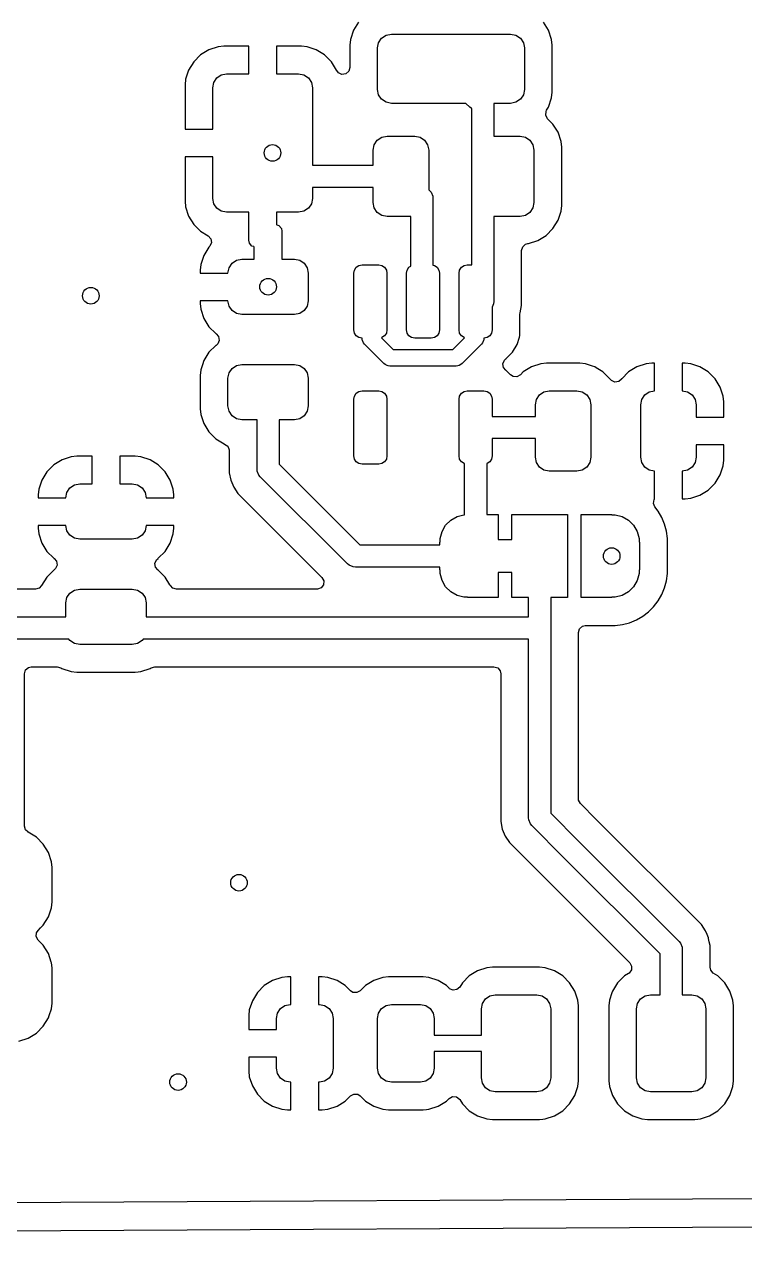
# Model space of a CAD drawing. Header units: inches. Extents: x -1.73 to 1.75, y 0.02 to 4.69.
# Drawn here: x 0.871 to 1.383, y 2.97 to 3.835 of the extents above; entities that cross this region are included whole.
import ezdxf

# ---------------------------------------------------------------- set-up
doc = ezdxf.new("R2010")
doc.units = ezdxf.units.IN
doc.header["$MEASUREMENT"] = 0
doc.layers.add('BLACK', color=250, linetype='CONTINUOUS')

msp = doc.modelspace()

# ---------------------------------------------------------------- linework, layer by layer
at = {"layer": 'BLACK', "linetype": 'CONTINUOUS'}
for p, q in [((1.10859, 3.83636), (1.10496, 3.83049)), ((1.24353, 3.83049), (1.2399, 3.83636)), ((1.10279, 3.82393), (1.10238, 3.81988)), ((1.10496, 3.83049), (1.10279, 3.82393)), ((1.10279, 3.82393), (1.10279, 3.82393)), ((1.10279, 3.82393), (1.10279, 3.82393)), ((1.10496, 3.83049), (1.10496, 3.83049)), ((1.12283, 3.82168), (1.12496, 3.82487)), ((1.12496, 3.82487), (1.12816, 3.82701)), ((1.12816, 3.82701), (1.13192, 3.82776)), ((1.13192, 3.82776), (1.21657, 3.82776)), ((1.21657, 3.82776), (1.22033, 3.82701)), ((1.22033, 3.82701), (1.22353, 3.82487)), ((1.22353, 3.82487), (1.22566, 3.82168)), ((1.2457, 3.82393), (1.24353, 3.83049)), ((1.24612, 3.81988), (1.2457, 3.82393)), ((1.00223, 3.81661), (0.99636, 3.81298)), ((1.00878, 3.81878), (1.00223, 3.81661)), ((1.00223, 3.81661), (1.00223, 3.81661)), ((1.01283, 3.81919), (1.00878, 3.81878)), ((1.03054, 3.81919), (1.01283, 3.81919)), ((1.01283, 3.81919), (1.01283, 3.81919)), ((1.03054, 3.79951), (1.03054, 3.81919)), ((1.06795, 3.81919), (1.05023, 3.81919)), ((1.05023, 3.81919), (1.05023, 3.79951)), ((1.07199, 3.81878), (1.06795, 3.81919)), ((1.07854, 3.81661), (1.07199, 3.81878)), ((1.07199, 3.81878), (1.07199, 3.81878)), ((1.08442, 3.81298), (1.07854, 3.81661)), ((1.07854, 3.81661), (1.07854, 3.81661)), ((1.10238, 3.81988), (1.10238, 3.80395)), ((1.12208, 3.81791), (1.12283, 3.82168)), ((1.12208, 3.78839), (1.12208, 3.81791)), ((1.22566, 3.82168), (1.22641, 3.81791)), ((1.22641, 3.81791), (1.22641, 3.78839)), ((1.24612, 3.78642), (1.24612, 3.81988)), ((0.99148, 3.8081), (0.98785, 3.80223)), ((0.99636, 3.81298), (0.99148, 3.8081)), ((1.0893, 3.8081), (1.08442, 3.81298)), ((1.09292, 3.80223), (1.0893, 3.8081)), ((0.98785, 3.80223), (0.98568, 3.79568)), ((0.98785, 3.80223), (0.98785, 3.80223)), ((1.0057, 3.79343), (1.00784, 3.79662)), ((1.00784, 3.79662), (1.01103, 3.79876)), ((1.01103, 3.79876), (1.0148, 3.79951)), ((1.0148, 3.79951), (1.03054, 3.79951)), ((1.05023, 3.79951), (1.06598, 3.79951)), ((1.06598, 3.79951), (1.06974, 3.79876)), ((1.06974, 3.79876), (1.07294, 3.79662)), ((1.07294, 3.79662), (1.07507, 3.79343)), ((1.09304, 3.80197), (1.09292, 3.80223)), ((1.09313, 3.80201), (1.09304, 3.80197)), ((1.0943, 3.80026), (1.09313, 3.80201)), ((1.0968, 3.79912), (1.0943, 3.80026)), ((1.09952, 3.79951), (1.0968, 3.79912)), ((1.1016, 3.80131), (1.09952, 3.79951)), ((1.10238, 3.80395), (1.1016, 3.80131)), ((0.98568, 3.79568), (0.98527, 3.79163)), ((0.98527, 3.79163), (0.98527, 3.76014)), ((0.98568, 3.79568), (0.98568, 3.79568)), ((1.00495, 3.78967), (1.0057, 3.79343)), ((1.00495, 3.76014), (1.00495, 3.78967)), ((1.07507, 3.79343), (1.07582, 3.78967)), ((1.07582, 3.78967), (1.07582, 3.73455)), ((1.12283, 3.78462), (1.12208, 3.78839)), ((1.22641, 3.78839), (1.22566, 3.78462)), ((1.12496, 3.78143), (1.12283, 3.78462)), ((1.12816, 3.77929), (1.12496, 3.78143)), ((1.13192, 3.77854), (1.12816, 3.77929)), ((1.22033, 3.77929), (1.21657, 3.77854)), ((1.22353, 3.78143), (1.22033, 3.77929)), ((1.22566, 3.78462), (1.22353, 3.78143)), ((1.24353, 3.77581), (1.2457, 3.78237)), ((1.2457, 3.78237), (1.24612, 3.78642)), ((1.18489, 3.77854), (1.13192, 3.77854)), ((1.18759, 3.77584), (1.18489, 3.77854)), ((1.18848, 3.77511), (1.18759, 3.77584)), ((1.18898, 3.77491), (1.18848, 3.77511)), ((1.18898, 3.66368), (1.18898, 3.77491)), ((1.21657, 3.77854), (1.20472, 3.77854)), ((1.20472, 3.77854), (1.20472, 3.75522)), ((1.24157, 3.77004), (1.24177, 3.77278)), ((1.24177, 3.77278), (1.24219, 3.77364)), ((1.24219, 3.77364), (1.24353, 3.77581)), ((1.24289, 3.76763), (1.24157, 3.77004)), ((1.24669, 3.76383), (1.24289, 3.76763)), ((1.25032, 3.75795), (1.24669, 3.76383)), ((0.98527, 3.76014), (1.00495, 3.76014)), ((1.12191, 3.75233), (1.1251, 3.75447)), ((1.1251, 3.75447), (1.12887, 3.75522)), ((1.12887, 3.75522), (1.14856, 3.75522)), ((1.14856, 3.75522), (1.15232, 3.75447)), ((1.15232, 3.75447), (1.15552, 3.75233)), ((1.20472, 3.75522), (1.22336, 3.75522)), ((1.22336, 3.75522), (1.22713, 3.75447)), ((1.22713, 3.75447), (1.23032, 3.75233)), ((1.25249, 3.75139), (1.25032, 3.75795)), ((1.11903, 3.74537), (1.11978, 3.74914)), ((1.11903, 3.73455), (1.11903, 3.74537)), ((1.11978, 3.74914), (1.12191, 3.75233)), ((1.15552, 3.75233), (1.15765, 3.74914)), ((1.15765, 3.74914), (1.1584, 3.74537)), ((1.1584, 3.74537), (1.1584, 3.71699)), ((1.23032, 3.75233), (1.23245, 3.74914)), ((1.23245, 3.74914), (1.2332, 3.74537)), ((1.2332, 3.74537), (1.2332, 3.70797)), ((1.25291, 3.74734), (1.25249, 3.75139)), ((1.25291, 3.706), (1.25291, 3.74734)), ((1.00495, 3.74045), (0.98527, 3.74045)), ((0.98527, 3.74045), (0.98527, 3.70896)), ((1.00495, 3.71093), (1.00495, 3.74045)), ((1.07582, 3.73455), (1.11903, 3.73455)), ((1.11903, 3.7188), (1.07582, 3.7188)), ((1.07582, 3.7188), (1.07582, 3.71093)), ((1.11903, 3.70797), (1.11903, 3.7188)), ((1.0057, 3.70716), (1.00495, 3.71093)), ((1.07582, 3.71093), (1.07507, 3.70716)), ((1.1584, 3.71699), (1.16009, 3.7153)), ((1.16009, 3.7153), (1.16127, 3.71246)), ((1.16127, 3.71246), (1.16142, 3.71093)), ((1.16142, 3.71093), (1.16142, 3.66345)), ((0.98527, 3.70896), (0.98568, 3.70491)), ((0.98568, 3.70491), (0.98785, 3.69836)), ((1.00784, 3.70397), (1.0057, 3.70716)), ((1.01103, 3.70183), (1.00784, 3.70397)), ((1.0148, 3.70108), (1.01103, 3.70183)), ((1.06974, 3.70183), (1.06598, 3.70108)), ((1.07294, 3.70397), (1.06974, 3.70183)), ((1.07507, 3.70716), (1.07294, 3.70397)), ((1.11978, 3.70421), (1.11903, 3.70797)), ((1.12191, 3.70101), (1.11978, 3.70421)), ((1.23245, 3.70421), (1.23032, 3.70101)), ((1.2332, 3.70797), (1.23245, 3.70421)), ((1.25032, 3.6954), (1.25249, 3.70196)), ((1.25249, 3.70196), (1.25291, 3.706)), ((0.98785, 3.69836), (0.98785, 3.69836)), ((0.98785, 3.69836), (0.99148, 3.69249)), ((1.03054, 3.70108), (1.0148, 3.70108)), ((1.03054, 3.68116), (1.03054, 3.70108)), ((1.06598, 3.70108), (1.05023, 3.70108)), ((1.05023, 3.70108), (1.05023, 3.69252)), ((1.1251, 3.69888), (1.12191, 3.70101)), ((1.12887, 3.69813), (1.1251, 3.69888)), ((1.14567, 3.69813), (1.12887, 3.69813)), ((1.14567, 3.66288), (1.14567, 3.69813)), ((1.22336, 3.69813), (1.20472, 3.69813)), ((1.20472, 3.69813), (1.20472, 3.6376)), ((1.22713, 3.69888), (1.22336, 3.69813)), ((1.23032, 3.70101), (1.22713, 3.69888)), ((1.24669, 3.68952), (1.25032, 3.6954)), ((0.99148, 3.69249), (0.99636, 3.68761)), ((0.99636, 3.68761), (1.00176, 3.68427)), ((1.00176, 3.68427), (1.0036, 3.68223)), ((1.05023, 3.69252), (1.05062, 3.69213)), ((1.05062, 3.69213), (1.05192, 3.69174)), ((1.05192, 3.69174), (1.05373, 3.68967)), ((1.05373, 3.68967), (1.05417, 3.68764)), ((1.05417, 3.68764), (1.05417, 3.66772)), ((1.23593, 3.68101), (1.24181, 3.68464)), ((1.24181, 3.68464), (1.24669, 3.68952)), ((1.0023, 3.67631), (0.99868, 3.67044)), ((1.00265, 3.67666), (1.0023, 3.67631)), ((1.00295, 3.67699), (1.00265, 3.67666)), ((1.00405, 3.67951), (1.00295, 3.67699)), ((1.0036, 3.68223), (1.00405, 3.67951)), ((1.03099, 3.67913), (1.03054, 3.68116)), ((1.03279, 3.67705), (1.03099, 3.67913)), ((1.03409, 3.67667), (1.03279, 3.67705)), ((1.03448, 3.67628), (1.03409, 3.67667)), ((1.03448, 3.66772), (1.03448, 3.67628)), ((1.22443, 3.67392), (1.2252, 3.67656)), ((1.2252, 3.67656), (1.22728, 3.67837)), ((1.22728, 3.67837), (1.22881, 3.67878)), ((1.22881, 3.67878), (1.22937, 3.67884)), ((1.22937, 3.67884), (1.23593, 3.68101)), ((0.99868, 3.67044), (0.99651, 3.66389)), ((0.99868, 3.67044), (0.99868, 3.67044)), ((1.01866, 3.66483), (1.02186, 3.66697)), ((1.02186, 3.66697), (1.02562, 3.66772)), ((1.02562, 3.66772), (1.03448, 3.66772)), ((1.05417, 3.66772), (1.06302, 3.66772)), ((1.06302, 3.66772), (1.06679, 3.66697)), ((1.06679, 3.66697), (1.06998, 3.66483)), ((1.22443, 3.63488), (1.22443, 3.67392)), ((0.99651, 3.66389), (0.9961, 3.65984)), ((0.9961, 3.65984), (0.9961, 3.65787)), ((0.99651, 3.66389), (0.99651, 3.66389)), ((1.01578, 3.65787), (1.01653, 3.66164)), ((1.01653, 3.66164), (1.01866, 3.66483)), ((1.06998, 3.66483), (1.07212, 3.66164)), ((1.07212, 3.66164), (1.07287, 3.65787)), ((1.10515, 3.65778), (1.1056, 3.66004)), ((1.1056, 3.66004), (1.10688, 3.66195)), ((1.10688, 3.66195), (1.1088, 3.66323)), ((1.1088, 3.66323), (1.11106, 3.66368)), ((1.11106, 3.66368), (1.12287, 3.66368)), ((1.12287, 3.66368), (1.12513, 3.66323)), ((1.12513, 3.66323), (1.12704, 3.66195)), ((1.12704, 3.66195), (1.12832, 3.66004)), ((1.12832, 3.66004), (1.12877, 3.65778)), ((1.14255, 3.65778), (1.143, 3.66004)), ((1.143, 3.66004), (1.14428, 3.66195)), ((1.14428, 3.66195), (1.14567, 3.66288)), ((1.16142, 3.66345), (1.16253, 3.66323)), ((1.16253, 3.66323), (1.16444, 3.66195)), ((1.16444, 3.66195), (1.16572, 3.66004)), ((1.16572, 3.66004), (1.16617, 3.65778)), ((1.17995, 3.65778), (1.1804, 3.66004)), ((1.1804, 3.66004), (1.18168, 3.66195)), ((1.18168, 3.66195), (1.1836, 3.66323)), ((1.1836, 3.66323), (1.18586, 3.66368)), ((1.18586, 3.66368), (1.18898, 3.66368)), ((0.9961, 3.65787), (1.01578, 3.65787)), ((1.07287, 3.65787), (1.07287, 3.63819)), ((1.10515, 3.61742), (1.10515, 3.65778)), ((1.12877, 3.65778), (1.12877, 3.61742)), ((1.14255, 3.61742), (1.14255, 3.65778)), ((1.16617, 3.65778), (1.16617, 3.61742)), ((1.17995, 3.61742), (1.17995, 3.65778)), ((1.01578, 3.63819), (0.9961, 3.63819)), ((0.9961, 3.63819), (0.9961, 3.63622)), ((0.9961, 3.63622), (0.99651, 3.63218)), ((0.99651, 3.63218), (0.99868, 3.62563)), ((1.01653, 3.63442), (1.01578, 3.63819)), ((1.01866, 3.63123), (1.01653, 3.63442)), ((1.07212, 3.63442), (1.06998, 3.63123)), ((1.07287, 3.63819), (1.07212, 3.63442)), ((1.20457, 3.63606), (1.20358, 3.63365)), ((1.20358, 3.63365), (1.20358, 3.61742)), ((1.20472, 3.6376), (1.20457, 3.63606)), ((1.22337, 3.62958), (1.22443, 3.63488)), ((0.99868, 3.62563), (0.99868, 3.62563)), ((0.99868, 3.62563), (1.0023, 3.61975)), ((1.02186, 3.6291), (1.01866, 3.63123)), ((1.02562, 3.62835), (1.02186, 3.6291)), ((1.06302, 3.62835), (1.02562, 3.62835)), ((1.06679, 3.6291), (1.06302, 3.62835)), ((1.06998, 3.63123), (1.06679, 3.6291)), ((1.22328, 3.62863), (1.22337, 3.62958)), ((1.22328, 3.61483), (1.22328, 3.62863)), ((1.0023, 3.61975), (1.00718, 3.61487)), ((1.00718, 3.61487), (1.00718, 3.61487)), ((1.00718, 3.61487), (1.0073, 3.6148)), ((1.1056, 3.61516), (1.10515, 3.61742)), ((1.10688, 3.61325), (1.1056, 3.61516)), ((1.12832, 3.61516), (1.12704, 3.61325)), ((1.12877, 3.61742), (1.12832, 3.61516)), ((1.143, 3.61516), (1.14255, 3.61742)), ((1.14428, 3.61325), (1.143, 3.61516)), ((1.16572, 3.61516), (1.16444, 3.61325)), ((1.16617, 3.61742), (1.16572, 3.61516)), ((1.1804, 3.61516), (1.17995, 3.61742)), ((1.18168, 3.61325), (1.1804, 3.61516)), ((1.20313, 3.61516), (1.20185, 3.61325)), ((1.20358, 3.61742), (1.20313, 3.61516)), ((1.00717, 3.60641), (1.00229, 3.60152)), ((1.0073, 3.60649), (1.00717, 3.60641)), ((1.00717, 3.60641), (1.00717, 3.60641)), ((1.0073, 3.6148), (1.00737, 3.61473)), ((1.00849, 3.60751), (1.0073, 3.60649)), ((1.00737, 3.61473), (1.00741, 3.61469)), ((1.00741, 3.61469), (1.0074, 3.61469)), ((1.0074, 3.61469), (1.00914, 3.61275)), ((1.00958, 3.61004), (1.00849, 3.60751)), ((1.00914, 3.61275), (1.00958, 3.61004)), ((1.1088, 3.61197), (1.10688, 3.61325)), ((1.11106, 3.61152), (1.1088, 3.61197)), ((1.11117, 3.61036), (1.11106, 3.61152)), ((1.11136, 3.60991), (1.11117, 3.61036)), ((1.11205, 3.60823), (1.11136, 3.60991)), ((1.11279, 3.60734), (1.11205, 3.60823)), ((1.1266, 3.59352), (1.11279, 3.60734)), ((1.12513, 3.61197), (1.12491, 3.61192)), ((1.12491, 3.61192), (1.13323, 3.6036)), ((1.12704, 3.61325), (1.12513, 3.61197)), ((1.1462, 3.61197), (1.14428, 3.61325)), ((1.14846, 3.61152), (1.1462, 3.61197)), ((1.16027, 3.61152), (1.14846, 3.61152)), ((1.16253, 3.61197), (1.16027, 3.61152)), ((1.16444, 3.61325), (1.16253, 3.61197)), ((1.1755, 3.6036), (1.18382, 3.61192)), ((1.1836, 3.61197), (1.18168, 3.61325)), ((1.19594, 3.60734), (1.18212, 3.59352)), ((1.18382, 3.61192), (1.1836, 3.61197)), ((1.19668, 3.60823), (1.19594, 3.60734)), ((1.19737, 3.60991), (1.19668, 3.60823)), ((1.19756, 3.61036), (1.19737, 3.60991)), ((1.19767, 3.61152), (1.19756, 3.61036)), ((1.19993, 3.61197), (1.19767, 3.61152)), ((1.20185, 3.61325), (1.19993, 3.61197)), ((1.21807, 3.6016), (1.22136, 3.60717)), ((1.22136, 3.60717), (1.22282, 3.6122)), ((1.22282, 3.6122), (1.22317, 3.61338)), ((1.22317, 3.61338), (1.22328, 3.61483)), ((1.22317, 3.61338), (1.22317, 3.61338)), ((1.22328, 3.61483), (1.22328, 3.61483)), ((1.00229, 3.60152), (0.99866, 3.59564)), ((1.13323, 3.6036), (1.1755, 3.6036)), ((1.21349, 3.59702), (1.21807, 3.6016)), ((0.99649, 3.58909), (0.99608, 3.58504)), ((0.99763, 3.59252), (0.99649, 3.58909)), ((0.99649, 3.58909), (0.99649, 3.58909)), ((0.99649, 3.58909), (0.99649, 3.58909)), ((0.99866, 3.59564), (0.99763, 3.59252)), ((0.99866, 3.59564), (0.99866, 3.59564)), ((1.01653, 3.58684), (1.01866, 3.59003)), ((1.01866, 3.59003), (1.02186, 3.59216)), ((1.02186, 3.59216), (1.02562, 3.59291)), ((1.02562, 3.59291), (1.06302, 3.59291)), ((1.06302, 3.59291), (1.06679, 3.59216)), ((1.06679, 3.59216), (1.06998, 3.59003)), ((1.06998, 3.59003), (1.07212, 3.58684)), ((1.1275, 3.59279), (1.1266, 3.59352)), ((1.129, 3.59216), (1.1275, 3.59279)), ((1.12963, 3.5919), (1.129, 3.59216)), ((1.13078, 3.59179), (1.12963, 3.5919)), ((1.17795, 3.59179), (1.13078, 3.59179)), ((1.1791, 3.5919), (1.17795, 3.59179)), ((1.17998, 3.59227), (1.1791, 3.5919)), ((1.18123, 3.59279), (1.17998, 3.59227)), ((1.18212, 3.59352), (1.18123, 3.59279)), ((1.21111, 3.59333), (1.21216, 3.59587)), ((1.2116, 3.59062), (1.21111, 3.59333)), ((1.21328, 3.58883), (1.2116, 3.59062)), ((1.21216, 3.59587), (1.21326, 3.59682)), ((1.21325, 3.59684), (1.21345, 3.597)), ((1.21326, 3.59682), (1.21325, 3.59684)), ((1.21345, 3.597), (1.21348, 3.59702)), ((1.21348, 3.59702), (1.21349, 3.59702)), ((1.23152, 3.59123), (1.22564, 3.58761)), ((1.23808, 3.59341), (1.23152, 3.59123)), ((1.23152, 3.59123), (1.23152, 3.59123)), ((1.24213, 3.59382), (1.23808, 3.59341)), ((1.23808, 3.59341), (1.23808, 3.59341)), ((1.26575, 3.59382), (1.24213, 3.59382)), ((1.24213, 3.59382), (1.24213, 3.59382)), ((1.2698, 3.59341), (1.26575, 3.59382)), ((1.27484, 3.59173), (1.2698, 3.59341)), ((1.2698, 3.59341), (1.2698, 3.59341)), ((1.27635, 3.59123), (1.27484, 3.59173)), ((1.27749, 3.59053), (1.27635, 3.59123)), ((1.27635, 3.59123), (1.27635, 3.59123)), ((1.28223, 3.58761), (1.27749, 3.59053)), ((1.30633, 3.59121), (1.30046, 3.58759)), ((1.31289, 3.59339), (1.30633, 3.59121)), ((1.30633, 3.59121), (1.30633, 3.59121)), ((1.31693, 3.5938), (1.31289, 3.59339)), ((1.3189, 3.5938), (1.31693, 3.5938)), ((1.31693, 3.5938), (1.31693, 3.5938)), ((1.3189, 3.57411), (1.3189, 3.5938)), ((1.3189, 3.5938), (1.3189, 3.5938)), ((1.34055, 3.5938), (1.33858, 3.5938)), ((1.33858, 3.5938), (1.33858, 3.57411)), ((1.34459, 3.59339), (1.34055, 3.5938)), ((1.35115, 3.59121), (1.34459, 3.59339)), ((1.34459, 3.59339), (1.34459, 3.59339)), ((1.35702, 3.58759), (1.35115, 3.59121)), ((1.35115, 3.59121), (1.35115, 3.59121)), ((0.99608, 3.58504), (0.99608, 3.56142)), ((1.01578, 3.58307), (1.01653, 3.58684)), ((1.01578, 3.56339), (1.01578, 3.58307)), ((1.07212, 3.58684), (1.07287, 3.58307)), ((1.07287, 3.58307), (1.07287, 3.56339)), ((1.21325, 3.58879), (1.21328, 3.58883)), ((1.21347, 3.58862), (1.21325, 3.58879)), ((1.21348, 3.58861), (1.21347, 3.58862)), ((1.21349, 3.58861), (1.21348, 3.58861)), ((1.21662, 3.58548), (1.21349, 3.58861)), ((1.21349, 3.58861), (1.21349, 3.58861)), ((1.21349, 3.58861), (1.21349, 3.58861)), ((1.21836, 3.58436), (1.21662, 3.58548)), ((1.2211, 3.58416), (1.21836, 3.58436)), ((1.22352, 3.58548), (1.2211, 3.58416)), ((1.22564, 3.58761), (1.22352, 3.58548)), ((1.28711, 3.58272), (1.28223, 3.58761)), ((1.28719, 3.5826), (1.28711, 3.58272)), ((1.28719, 3.58259), (1.28719, 3.5826)), ((1.28822, 3.58141), (1.28719, 3.58259)), ((1.29074, 3.58031), (1.28822, 3.58141)), ((1.29346, 3.58075), (1.29074, 3.58031)), ((1.29539, 3.58249), (1.29346, 3.58075)), ((1.2954, 3.58249), (1.29539, 3.58249)), ((1.29543, 3.58253), (1.2954, 3.58249)), ((1.2955, 3.58259), (1.29543, 3.58253)), ((1.29558, 3.58271), (1.2955, 3.58259)), ((1.30046, 3.58759), (1.29558, 3.58271)), ((1.29558, 3.58271), (1.29558, 3.58271)), ((1.3619, 3.58271), (1.35702, 3.58759)), ((1.36553, 3.57684), (1.3619, 3.58271)), ((1.1056, 3.57047), (1.10688, 3.57238)), ((1.10688, 3.57238), (1.1088, 3.57366)), ((1.1088, 3.57366), (1.11106, 3.57411)), ((1.11106, 3.57411), (1.12287, 3.57411)), ((1.12287, 3.57411), (1.12513, 3.57366)), ((1.12513, 3.57366), (1.12704, 3.57238)), ((1.12704, 3.57238), (1.12832, 3.57047)), ((1.1804, 3.57047), (1.18168, 3.57238)), ((1.18168, 3.57238), (1.1836, 3.57366)), ((1.1836, 3.57366), (1.18586, 3.57411)), ((1.18586, 3.57411), (1.19767, 3.57411)), ((1.19767, 3.57411), (1.19993, 3.57366)), ((1.19993, 3.57366), (1.20185, 3.57238)), ((1.20185, 3.57238), (1.20313, 3.57047)), ((1.23713, 3.57123), (1.24033, 3.57336)), ((1.24033, 3.57336), (1.24409, 3.57411)), ((1.24409, 3.57411), (1.26378, 3.57411)), ((1.26378, 3.57411), (1.26755, 3.57336)), ((1.26755, 3.57336), (1.27074, 3.57123)), ((1.31194, 3.57123), (1.31513, 3.57336)), ((1.31513, 3.57336), (1.3189, 3.57411)), ((1.33858, 3.57411), (1.34235, 3.57336)), ((1.34235, 3.57336), (1.34554, 3.57123)), ((1.3677, 3.57028), (1.36553, 3.57684)), ((1.36553, 3.57684), (1.36553, 3.57684)), ((1.01653, 3.55962), (1.01578, 3.56339)), ((1.07287, 3.56339), (1.07212, 3.55962)), ((1.10515, 3.56821), (1.1056, 3.57047)), ((1.10515, 3.52785), (1.10515, 3.56821)), ((1.12832, 3.57047), (1.12877, 3.56821)), ((1.12877, 3.56821), (1.12877, 3.52785)), ((1.17995, 3.56821), (1.1804, 3.57047)), ((1.17995, 3.52785), (1.17995, 3.56821)), ((1.20313, 3.57047), (1.20358, 3.56821)), ((1.20358, 3.56821), (1.20358, 3.55591)), ((1.23425, 3.56427), (1.235, 3.56804)), ((1.23425, 3.55591), (1.23425, 3.56427)), ((1.235, 3.56804), (1.23713, 3.57123)), ((1.27074, 3.57123), (1.27287, 3.56804)), ((1.27287, 3.56804), (1.27362, 3.56427)), ((1.27362, 3.56427), (1.27362, 3.52687)), ((1.30906, 3.56427), (1.3098, 3.56804)), ((1.30906, 3.52687), (1.30906, 3.56427)), ((1.3098, 3.56804), (1.31194, 3.57123)), ((1.34554, 3.57123), (1.34768, 3.56804)), ((1.34768, 3.56804), (1.34843, 3.56427)), ((1.34843, 3.56427), (1.34843, 3.55541)), ((1.36811, 3.56624), (1.3677, 3.57028)), ((1.36811, 3.55541), (1.36811, 3.56624)), ((1.36811, 3.56624), (1.36811, 3.56624)), ((0.99608, 3.56142), (0.99608, 3.56142)), ((0.99608, 3.56142), (0.99649, 3.55737)), ((0.99649, 3.55737), (0.99649, 3.55737)), ((0.99649, 3.55737), (0.99866, 3.55081)), ((1.01866, 3.55643), (1.01653, 3.55962)), ((1.02186, 3.55429), (1.01866, 3.55643)), ((1.06998, 3.55643), (1.06679, 3.55429)), ((1.07212, 3.55962), (1.06998, 3.55643)), ((1.20358, 3.55591), (1.23425, 3.55591)), ((1.34843, 3.55541), (1.36811, 3.55541)), ((0.99866, 3.55081), (0.99866, 3.55081)), ((0.99866, 3.55081), (1.00229, 3.54493)), ((1.02562, 3.55354), (1.02186, 3.55429)), ((1.03645, 3.55354), (1.02562, 3.55354)), ((1.03645, 3.51867), (1.03645, 3.55354)), ((1.06302, 3.55354), (1.0522, 3.55354)), ((1.0522, 3.55354), (1.0522, 3.52193)), ((1.06679, 3.55429), (1.06302, 3.55354)), ((1.00229, 3.54493), (1.00717, 3.54005)), ((1.00717, 3.54005), (1.01305, 3.53642)), ((1.23425, 3.54016), (1.20358, 3.54016)), ((1.20358, 3.54016), (1.20358, 3.52785)), ((1.23425, 3.52687), (1.23425, 3.54016)), ((1.01305, 3.53642), (1.0134, 3.53631)), ((1.0134, 3.53631), (1.01566, 3.53474)), ((1.01566, 3.53474), (1.01672, 3.5322)), ((1.01672, 3.5322), (1.01675, 3.53168)), ((1.01675, 3.53168), (1.01675, 3.52138)), ((1.36811, 3.53573), (1.34843, 3.53573)), ((1.34843, 3.53573), (1.34843, 3.52687)), ((1.36811, 3.5249), (1.36811, 3.53573)), ((0.89199, 3.52145), (0.88711, 3.51657)), ((0.89787, 3.52507), (0.89199, 3.52145)), ((0.90442, 3.52724), (0.89787, 3.52507)), ((0.89787, 3.52507), (0.89787, 3.52507)), ((0.90847, 3.52766), (0.90442, 3.52724)), ((0.91929, 3.52766), (0.90847, 3.52766)), ((0.90847, 3.52766), (0.90847, 3.52766)), ((0.91929, 3.50797), (0.91929, 3.52766)), ((0.9498, 3.52766), (0.93898, 3.52766)), ((0.93898, 3.52766), (0.93898, 3.50797)), ((0.95385, 3.52724), (0.9498, 3.52766)), ((0.9604, 3.52507), (0.95385, 3.52724)), ((0.95385, 3.52724), (0.95385, 3.52724)), ((0.96627, 3.52145), (0.9604, 3.52507)), ((0.9604, 3.52507), (0.9604, 3.52507)), ((0.97115, 3.51657), (0.96627, 3.52145)), ((1.01675, 3.52138), (1.01675, 3.51595)), ((1.0522, 3.52193), (1.10956, 3.46457)), ((1.1056, 3.52559), (1.10515, 3.52785)), ((1.10688, 3.52368), (1.1056, 3.52559)), ((1.1088, 3.5224), (1.10688, 3.52368)), ((1.11106, 3.52195), (1.1088, 3.5224)), ((1.12287, 3.52195), (1.11106, 3.52195)), ((1.12513, 3.5224), (1.12287, 3.52195)), ((1.12704, 3.52368), (1.12513, 3.5224)), ((1.12832, 3.52559), (1.12704, 3.52368)), ((1.12877, 3.52785), (1.12832, 3.52559)), ((1.1804, 3.52559), (1.17995, 3.52785)), ((1.18168, 3.52368), (1.1804, 3.52559)), ((1.1836, 3.5224), (1.18168, 3.52368)), ((1.18389, 3.52234), (1.1836, 3.5224)), ((1.18389, 3.48605), (1.18389, 3.52234)), ((1.19993, 3.5224), (1.19964, 3.52234)), ((1.19964, 3.52234), (1.19964, 3.48622)), ((1.20185, 3.52368), (1.19993, 3.5224)), ((1.20313, 3.52559), (1.20185, 3.52368)), ((1.20358, 3.52785), (1.20313, 3.52559)), ((1.235, 3.5231), (1.23425, 3.52687)), ((1.23713, 3.51991), (1.235, 3.5231)), ((1.24033, 3.51778), (1.23713, 3.51991)), ((1.27074, 3.51991), (1.26755, 3.51778)), ((1.27287, 3.5231), (1.27074, 3.51991)), ((1.27362, 3.52687), (1.27287, 3.5231)), ((1.3098, 3.5231), (1.30906, 3.52687)), ((1.31194, 3.51991), (1.3098, 3.5231)), ((1.31513, 3.51778), (1.31194, 3.51991)), ((1.34554, 3.51991), (1.34235, 3.51778)), ((1.34768, 3.5231), (1.34554, 3.51991)), ((1.34843, 3.52687), (1.34768, 3.5231)), ((1.36553, 3.51431), (1.3677, 3.52086)), ((1.3677, 3.52086), (1.36811, 3.5249)), ((1.3677, 3.52086), (1.3677, 3.52086)), ((1.36811, 3.5249), (1.36811, 3.5249)), ((0.88711, 3.51657), (0.88349, 3.51069)), ((0.97478, 3.51069), (0.97115, 3.51657)), ((1.01675, 3.51595), (1.01675, 3.51595)), ((1.01675, 3.51595), (1.01675, 3.51595)), ((1.01675, 3.51595), (1.0178, 3.51062)), ((1.0366, 3.51713), (1.03645, 3.51867)), ((1.03778, 3.51429), (1.0366, 3.51713)), ((1.03876, 3.5131), (1.03778, 3.51429)), ((1.10073, 3.45113), (1.03876, 3.5131)), ((1.24409, 3.51703), (1.24033, 3.51778)), ((1.26378, 3.51703), (1.24409, 3.51703)), ((1.26755, 3.51778), (1.26378, 3.51703)), ((1.3189, 3.51703), (1.31513, 3.51778)), ((1.3189, 3.49734), (1.3189, 3.51703)), ((1.34235, 3.51778), (1.33858, 3.51703)), ((1.33858, 3.51703), (1.33858, 3.49734)), ((1.3619, 3.50843), (1.36553, 3.51431)), ((1.36553, 3.51431), (1.36553, 3.51431)), ((0.88132, 3.50414), (0.88091, 3.5001)), ((0.88349, 3.51069), (0.88132, 3.50414)), ((0.88132, 3.50414), (0.88132, 3.50414)), ((0.88349, 3.51069), (0.88349, 3.51069)), ((0.90134, 3.5019), (0.90347, 3.50509)), ((0.90347, 3.50509), (0.90667, 3.50722)), ((0.90667, 3.50722), (0.91043, 3.50797)), ((0.91043, 3.50797), (0.91929, 3.50797)), ((0.93898, 3.50797), (0.94783, 3.50797)), ((0.94783, 3.50797), (0.9516, 3.50722)), ((0.9516, 3.50722), (0.95479, 3.50509)), ((0.95479, 3.50509), (0.95693, 3.5019)), ((0.97695, 3.50414), (0.97478, 3.51069)), ((0.97478, 3.51069), (0.97478, 3.51069)), ((0.97736, 3.5001), (0.97695, 3.50414)), ((1.0178, 3.51062), (1.01781, 3.51062)), ((1.01781, 3.51062), (1.01988, 3.5056)), ((1.01988, 3.5056), (1.0229, 3.50109)), ((1.35115, 3.49993), (1.35702, 3.50355)), ((1.35702, 3.50355), (1.3619, 3.50843)), ((0.88091, 3.5001), (0.88091, 3.49813)), ((0.88091, 3.49813), (0.90059, 3.49813)), ((0.90059, 3.49813), (0.90134, 3.5019)), ((0.95693, 3.5019), (0.95768, 3.49813)), ((0.95768, 3.49813), (0.97736, 3.49813)), ((0.97736, 3.49813), (0.97736, 3.5001)), ((0.97736, 3.5001), (0.97736, 3.5001)), ((1.0229, 3.50109), (1.0229, 3.50109)), ((1.0229, 3.50109), (1.08257, 3.44142)), ((1.31812, 3.49412), (1.31868, 3.49682)), ((1.31912, 3.49156), (1.31812, 3.49412)), ((1.31868, 3.49682), (1.3189, 3.49712)), ((1.3189, 3.49712), (1.3189, 3.49734)), ((1.33858, 3.49734), (1.34055, 3.49734)), ((1.34055, 3.49734), (1.34459, 3.49776)), ((1.34055, 3.49734), (1.34055, 3.49734)), ((1.34459, 3.49776), (1.35115, 3.49993)), ((1.35115, 3.49993), (1.35115, 3.49993)), ((1.17852, 3.48472), (1.18349, 3.48605)), ((1.18349, 3.48605), (1.18389, 3.48605)), ((1.19964, 3.48622), (1.20771, 3.48622)), ((1.20771, 3.48622), (1.20771, 3.4685)), ((1.21755, 3.4685), (1.21755, 3.48622)), ((1.21755, 3.48622), (1.25692, 3.48622)), ((1.25692, 3.48622), (1.25692, 3.42717)), ((1.26676, 3.42717), (1.26676, 3.48622)), ((1.26676, 3.48622), (1.28842, 3.48622)), ((1.28842, 3.48622), (1.28842, 3.48605)), ((1.28842, 3.48605), (1.29099, 3.48605)), ((1.29099, 3.48605), (1.29595, 3.48472)), ((1.32141, 3.48857), (1.31912, 3.49156)), ((1.324, 3.48408), (1.32141, 3.48857)), ((1.32141, 3.48857), (1.32141, 3.48857)), ((0.90059, 3.47844), (0.88091, 3.47844)), ((0.88091, 3.47844), (0.88091, 3.47648)), ((0.88091, 3.47648), (0.88132, 3.47243)), ((0.90134, 3.47468), (0.90059, 3.47844)), ((0.95768, 3.47844), (0.95693, 3.47468)), ((0.97736, 3.47844), (0.95768, 3.47844)), ((0.97695, 3.47243), (0.97736, 3.47648)), ((0.97736, 3.47648), (0.97736, 3.47844)), ((0.97736, 3.47648), (0.97736, 3.47648)), ((1.16787, 3.47407), (1.17044, 3.47852)), ((1.17044, 3.47852), (1.17407, 3.48215)), ((1.17407, 3.48215), (1.17852, 3.48472)), ((1.29595, 3.48472), (1.3004, 3.48215)), ((1.3004, 3.48215), (1.30404, 3.47852)), ((1.30404, 3.47852), (1.30661, 3.47407)), ((1.32599, 3.47928), (1.324, 3.48408)), ((1.324, 3.48408), (1.324, 3.48408)), ((1.324, 3.48408), (1.324, 3.48408)), ((1.324, 3.48408), (1.324, 3.48408)), ((1.32733, 3.47428), (1.32599, 3.47928)), ((0.88132, 3.47243), (0.88349, 3.46588)), ((0.90347, 3.47149), (0.90134, 3.47468)), ((0.90667, 3.46935), (0.90347, 3.47149)), ((0.91043, 3.4686), (0.90667, 3.46935)), ((0.94783, 3.4686), (0.91043, 3.4686)), ((0.9516, 3.46935), (0.94783, 3.4686)), ((0.95479, 3.47149), (0.9516, 3.46935)), ((0.95693, 3.47468), (0.95479, 3.47149)), ((0.97478, 3.46588), (0.97695, 3.47243)), ((0.97695, 3.47243), (0.97695, 3.47243)), ((1.16654, 3.4691), (1.16787, 3.47407)), ((1.16654, 3.46654), (1.16654, 3.4691)), ((1.20771, 3.4685), (1.21755, 3.4685)), ((1.30661, 3.47407), (1.30794, 3.4691)), ((1.30794, 3.4691), (1.30794, 3.46654)), ((1.32801, 3.46913), (1.32733, 3.47428)), ((1.32801, 3.44426), (1.32801, 3.46913)), ((0.88349, 3.46588), (0.88349, 3.46588)), ((0.88349, 3.46588), (0.88711, 3.46001)), ((0.88711, 3.46001), (0.89199, 3.45513)), ((0.96627, 3.45513), (0.97115, 3.46001)), ((0.97115, 3.46001), (0.97478, 3.46588)), ((0.97478, 3.46588), (0.97478, 3.46588)), ((1.10956, 3.46457), (1.16637, 3.46457)), ((1.16637, 3.46457), (1.16637, 3.46654)), ((1.16637, 3.46654), (1.16654, 3.46654)), ((1.30794, 3.46654), (1.3081, 3.46654)), ((1.3081, 3.46654), (1.3081, 3.44685)), ((0.89199, 3.45513), (0.89199, 3.45513)), ((0.89199, 3.45513), (0.89211, 3.45505)), ((0.89211, 3.45505), (0.89218, 3.45498)), ((0.89218, 3.45498), (0.89222, 3.45495)), ((0.89222, 3.45495), (0.89221, 3.45494)), ((0.89221, 3.45494), (0.89395, 3.45301)), ((0.89395, 3.45301), (0.89439, 3.45029)), ((0.96387, 3.4515), (0.96497, 3.45403)), ((0.96432, 3.44879), (0.96387, 3.4515)), ((0.96497, 3.45403), (0.96616, 3.45505)), ((0.96616, 3.45505), (0.96627, 3.45513)), ((1.10192, 3.45015), (1.10073, 3.45113)), ((0.89198, 3.44666), (0.8871, 3.44178)), ((0.89211, 3.44674), (0.89198, 3.44666)), ((0.89198, 3.44666), (0.89198, 3.44666)), ((0.8933, 3.44777), (0.89211, 3.44674)), ((0.89439, 3.45029), (0.8933, 3.44777)), ((0.96607, 3.44684), (0.96432, 3.44879)), ((0.96608, 3.44682), (0.96606, 3.44684)), ((0.96606, 3.44684), (0.96607, 3.44684)), ((0.96616, 3.44674), (0.96608, 3.44682)), ((0.96629, 3.44666), (0.96616, 3.44674)), ((0.97117, 3.44178), (0.96629, 3.44666)), ((1.10476, 3.44897), (1.10192, 3.45015)), ((1.1063, 3.44882), (1.10476, 3.44897)), ((1.16637, 3.44882), (1.1063, 3.44882)), ((1.16637, 3.44685), (1.16637, 3.44882)), ((1.16654, 3.44685), (1.16637, 3.44685)), ((1.16654, 3.44428), (1.16654, 3.44685)), ((1.16787, 3.43932), (1.16654, 3.44428)), ((1.21755, 3.44488), (1.20771, 3.44488)), ((1.20771, 3.44488), (1.20771, 3.42717)), ((1.21755, 3.42717), (1.21755, 3.44488)), ((1.30794, 3.44428), (1.30661, 3.43932)), ((1.3081, 3.44685), (1.30794, 3.44685)), ((1.30794, 3.44685), (1.30794, 3.44428)), ((1.32733, 3.43911), (1.32801, 3.44426)), ((0.88166, 3.43384), (0.87905, 3.43309)), ((0.88328, 3.43568), (0.88166, 3.43384)), ((0.88332, 3.43566), (0.88328, 3.43568)), ((0.8871, 3.44178), (0.88332, 3.43566)), ((0.97457, 3.43627), (0.97117, 3.44178)), ((0.97495, 3.43566), (0.97457, 3.43627)), ((0.97499, 3.43568), (0.97495, 3.43566)), ((0.97658, 3.43387), (0.97499, 3.43568)), ((0.97922, 3.43309), (0.97658, 3.43387)), ((1.08204, 3.43406), (1.07946, 3.4331)), ((1.08369, 3.43627), (1.08204, 3.43406)), ((1.08257, 3.44142), (1.08388, 3.43901)), ((1.08388, 3.43901), (1.08369, 3.43627)), ((1.17044, 3.43487), (1.16787, 3.43932)), ((1.17407, 3.43123), (1.17044, 3.43487)), ((1.30404, 3.43487), (1.3004, 3.43123)), ((1.30661, 3.43932), (1.30404, 3.43487)), ((1.324, 3.4293), (1.32599, 3.4341)), ((1.32599, 3.4341), (1.32733, 3.43911)), ((0.87905, 3.43309), (0.82447, 3.43309)), ((0.90059, 3.42333), (0.90134, 3.42709)), ((0.90134, 3.42709), (0.90347, 3.43029)), ((0.90347, 3.43029), (0.90667, 3.43242)), ((0.90667, 3.43242), (0.91043, 3.43317)), ((0.91043, 3.43317), (0.94783, 3.43317)), ((0.94783, 3.43317), (0.9516, 3.43242)), ((0.9516, 3.43242), (0.95479, 3.43029)), ((0.95479, 3.43029), (0.95693, 3.42709)), ((0.95693, 3.42709), (0.95768, 3.42333)), ((1.07911, 3.43309), (0.97922, 3.43309)), ((1.07946, 3.4331), (1.07911, 3.43309)), ((1.17852, 3.42866), (1.17407, 3.43123)), ((1.18349, 3.42733), (1.17852, 3.42866)), ((1.18606, 3.42733), (1.18349, 3.42733)), ((1.18606, 3.42717), (1.18606, 3.42733)), ((1.20771, 3.42717), (1.18606, 3.42717)), ((1.22936, 3.42717), (1.21755, 3.42717)), ((1.22936, 3.41339), (1.22936, 3.42717)), ((1.25692, 3.42717), (1.24511, 3.42717)), ((1.24511, 3.42717), (1.24511, 3.2739)), ((1.28842, 3.42717), (1.26676, 3.42717)), ((1.29099, 3.42733), (1.28842, 3.42733)), ((1.28842, 3.42733), (1.28842, 3.42717)), ((1.29595, 3.42866), (1.29099, 3.42733)), ((1.3004, 3.43123), (1.29595, 3.42866)), ((1.31824, 3.42069), (1.32141, 3.42481)), ((1.32141, 3.42481), (1.324, 3.4293)), ((0.90059, 3.41339), (0.90059, 3.42333)), ((0.95768, 3.42333), (0.95768, 3.41339)), ((1.31046, 3.41386), (1.31458, 3.41703)), ((1.31458, 3.41703), (1.31824, 3.42069)), ((0.81429, 3.41339), (0.90059, 3.41339)), ((0.95768, 3.41339), (1.22936, 3.41339)), ((1.29101, 3.40726), (1.29616, 3.40794)), ((1.29616, 3.40794), (1.30117, 3.40928)), ((1.30117, 3.40928), (1.30597, 3.41127)), ((1.30597, 3.41127), (1.31046, 3.41386)), ((1.26482, 3.40238), (1.26559, 3.40502)), ((1.26482, 3.28408), (1.26482, 3.40238)), ((1.26559, 3.40502), (1.26767, 3.40682)), ((1.26767, 3.40682), (1.2697, 3.40726)), ((1.2697, 3.40726), (1.29101, 3.40726)), ((1.29101, 3.40726), (1.29101, 3.40726)), ((0.90283, 3.39764), (0.85141, 3.39764)), ((0.90347, 3.39668), (0.90283, 3.39764)), ((0.90667, 3.39455), (0.90347, 3.39668)), ((0.91043, 3.3938), (0.90667, 3.39455)), ((0.94783, 3.3938), (0.91043, 3.3938)), ((0.9516, 3.39455), (0.94783, 3.3938)), ((0.95479, 3.39668), (0.9516, 3.39455)), ((0.95543, 3.39764), (0.95479, 3.39668)), ((1.22936, 3.39764), (0.95543, 3.39764)), ((1.22936, 3.27064), (1.22936, 3.39764)), ((0.87112, 3.37305), (0.87189, 3.37569)), ((0.87112, 3.2647), (0.87112, 3.37305)), ((0.87189, 3.37569), (0.87397, 3.37749)), ((0.87397, 3.37749), (0.876, 3.37793)), ((0.876, 3.37793), (0.89445, 3.37793)), ((0.89445, 3.37793), (0.89701, 3.37721)), ((0.89701, 3.37721), (0.89786, 3.37668)), ((0.89786, 3.37668), (0.90442, 3.37451)), ((0.90442, 3.37451), (0.90846, 3.37409)), ((0.90846, 3.37409), (0.9498, 3.37409)), ((0.9498, 3.37409), (0.95202, 3.37432)), ((0.9498, 3.37409), (0.9498, 3.37409)), ((0.9498, 3.37409), (0.9498, 3.37409)), ((0.95202, 3.37432), (0.95385, 3.37451)), ((0.95385, 3.37451), (0.96041, 3.37668)), ((0.96041, 3.37668), (0.96126, 3.37721)), ((0.96126, 3.37721), (0.96382, 3.37793)), ((0.96382, 3.37793), (1.20478, 3.37793)), ((1.20478, 3.37793), (1.20742, 3.37716)), ((1.20742, 3.37716), (1.20922, 3.37508)), ((1.20922, 3.37508), (1.20966, 3.37305)), ((1.20966, 3.37305), (1.20966, 3.27335)), ((1.26493, 3.28304), (1.26482, 3.28408)), ((1.26625, 3.28063), (1.26493, 3.28304)), ((1.27742, 3.26945), (1.26625, 3.28063)), ((1.20966, 3.27335), (1.20966, 3.26792)), ((1.22951, 3.2691), (1.22936, 3.27064)), ((1.23069, 3.26626), (1.22951, 3.2691)), ((1.24511, 3.2739), (1.26541, 3.2536)), ((1.35213, 3.19475), (1.27742, 3.26945)), ((0.87187, 3.26209), (0.87112, 3.2647)), ((0.87363, 3.26055), (0.87187, 3.26209)), ((0.87358, 3.26048), (0.87363, 3.26055)), ((0.87383, 3.26033), (0.87358, 3.26048)), ((0.8797, 3.2567), (0.87383, 3.26033)), ((0.87383, 3.26033), (0.87383, 3.26033)), ((1.20966, 3.26792), (1.20966, 3.26792)), ((1.20966, 3.26792), (1.20966, 3.26792)), ((1.20966, 3.26792), (1.21072, 3.26259)), ((1.21072, 3.26259), (1.21072, 3.26259)), ((1.21072, 3.26259), (1.2128, 3.25757)), ((1.23167, 3.26507), (1.23069, 3.26626)), ((1.25427, 3.24246), (1.23167, 3.26507)), ((0.88459, 3.25182), (0.8797, 3.2567)), ((0.88821, 3.24594), (0.88459, 3.25182)), ((1.2128, 3.25757), (1.21582, 3.25306)), ((1.21582, 3.25306), (1.21582, 3.25306)), ((1.21582, 3.25306), (1.23842, 3.23045)), ((1.26541, 3.2536), (1.33628, 3.18273)), ((0.89039, 3.23938), (0.88821, 3.24594)), ((0.8908, 3.23533), (0.89039, 3.23938)), ((0.8908, 3.21073), (0.8908, 3.23533)), ((1.32283, 3.1739), (1.25427, 3.24246)), ((1.23842, 3.23045), (1.30129, 3.16758)), ((0.89039, 3.20668), (0.8908, 3.21073)), ((0.88459, 3.19425), (0.88821, 3.20012)), ((0.88821, 3.20012), (0.89039, 3.20668)), ((0.8809, 3.19056), (0.88267, 3.19233)), ((0.88267, 3.19233), (0.88459, 3.19425)), ((1.35515, 3.19023), (1.35213, 3.19475)), ((1.35213, 3.19475), (1.35213, 3.19475)), ((0.87958, 3.18607), (0.87978, 3.18881)), ((0.8809, 3.18365), (0.87958, 3.18607)), ((0.87978, 3.18881), (0.8809, 3.19056)), ((0.88459, 3.17997), (0.8809, 3.18365)), ((1.33628, 3.18273), (1.33726, 3.18154)), ((1.35628, 3.1875), (1.35515, 3.19023)), ((1.35723, 3.18521), (1.35628, 3.1875)), ((1.3573, 3.18485), (1.35723, 3.18521)), ((1.3578, 3.18231), (1.3573, 3.18485)), ((0.88821, 3.17409), (0.88459, 3.17997)), ((0.89026, 3.16792), (0.88821, 3.17409)), ((1.32283, 3.14469), (1.32283, 3.1739)), ((1.33726, 3.18154), (1.33843, 3.1787)), ((1.33843, 3.1787), (1.33858, 3.17717)), ((1.33858, 3.17717), (1.33858, 3.14469)), ((1.35829, 3.17988), (1.3578, 3.18231)), ((1.35829, 3.16438), (1.35829, 3.17988)), ((0.89039, 3.16753), (0.89026, 3.16792)), ((0.89076, 3.16384), (0.89039, 3.16753)), ((0.89039, 3.16753), (0.89039, 3.16753)), ((1.30129, 3.16758), (1.30261, 3.16517)), ((1.30261, 3.16517), (1.30241, 3.16242)), ((0.8908, 3.16348), (0.89076, 3.16384)), ((0.8908, 3.13888), (0.8908, 3.16348)), ((1.05403, 3.15707), (1.04748, 3.1549)), ((1.05807, 3.15748), (1.05403, 3.15707)), ((1.06053, 3.15748), (1.05807, 3.15748)), ((1.05807, 3.15748), (1.05807, 3.15748)), ((1.06053, 3.1378), (1.06053, 3.15748)), ((1.06053, 3.15748), (1.06053, 3.15748)), ((1.08268, 3.15748), (1.08022, 3.15748)), ((1.08022, 3.15748), (1.08022, 3.1378)), ((1.08672, 3.15707), (1.08268, 3.15748)), ((1.09327, 3.1549), (1.08672, 3.15707)), ((1.08672, 3.15707), (1.08672, 3.15707)), ((1.12587, 3.15709), (1.11932, 3.15491)), ((1.12992, 3.1575), (1.12587, 3.15709)), ((1.12587, 3.15709), (1.12587, 3.15709)), ((1.15453, 3.1575), (1.12992, 3.1575)), ((1.12992, 3.1575), (1.12992, 3.1575)), ((1.15857, 3.15709), (1.15453, 3.1575)), ((1.16513, 3.15491), (1.15857, 3.15709)), ((1.15857, 3.15709), (1.15857, 3.15709)), ((1.18726, 3.15818), (1.18237, 3.15329)), ((1.19314, 3.1618), (1.18726, 3.15818)), ((1.19969, 3.16398), (1.19314, 3.1618)), ((1.19314, 3.1618), (1.19314, 3.1618)), ((1.20374, 3.16439), (1.19969, 3.16398)), ((1.19969, 3.16398), (1.19969, 3.16398)), ((1.23721, 3.16439), (1.20374, 3.16439)), ((1.20374, 3.16439), (1.20374, 3.16439)), ((1.24125, 3.16398), (1.23721, 3.16439)), ((1.24781, 3.1618), (1.24125, 3.16398)), ((1.24125, 3.16398), (1.24125, 3.16398)), ((1.25369, 3.15818), (1.24781, 3.1618)), ((1.25857, 3.15329), (1.25369, 3.15818)), ((1.29749, 3.15818), (1.29261, 3.15329)), ((1.3004, 3.15997), (1.29749, 3.15818)), ((1.30077, 3.16022), (1.3004, 3.15997)), ((1.30241, 3.16242), (1.30077, 3.16022)), ((1.35877, 3.16227), (1.35829, 3.16438)), ((1.36061, 3.16022), (1.35877, 3.16227)), ((1.36392, 3.15818), (1.36061, 3.16022)), ((1.36881, 3.15329), (1.36392, 3.15818)), ((1.36392, 3.15818), (1.36392, 3.15818)), ((1.0416, 3.15127), (1.03672, 3.14639)), ((1.04748, 3.1549), (1.0416, 3.15127)), ((1.04748, 3.1549), (1.04748, 3.1549)), ((1.09915, 3.15127), (1.09327, 3.1549)), ((1.09327, 3.1549), (1.09327, 3.1549)), ((1.10283, 3.14759), (1.09915, 3.15127)), ((1.11344, 3.15129), (1.10974, 3.14759)), ((1.11932, 3.15491), (1.11344, 3.15129)), ((1.11932, 3.15491), (1.11932, 3.15491)), ((1.17101, 3.15129), (1.16513, 3.15491)), ((1.17291, 3.14939), (1.17101, 3.15129)), ((1.17101, 3.15129), (1.17101, 3.15129)), ((1.17323, 3.14909), (1.17291, 3.14939)), ((1.17575, 3.148), (1.17323, 3.14909)), ((1.17847, 3.14844), (1.17575, 3.148)), ((1.18051, 3.15028), (1.17847, 3.14844)), ((1.18237, 3.15329), (1.18051, 3.15028)), ((1.18237, 3.15329), (1.18237, 3.15329)), ((1.2622, 3.14741), (1.25857, 3.15329)), ((1.29261, 3.15329), (1.28898, 3.14741)), ((1.37243, 3.14741), (1.36881, 3.15329)), ((1.0331, 3.14052), (1.03092, 3.13396)), ((1.03672, 3.14639), (1.0331, 3.14052)), ((1.0331, 3.14052), (1.0331, 3.14052)), ((1.10458, 3.14646), (1.10283, 3.14759)), ((1.10732, 3.14627), (1.10458, 3.14646)), ((1.10974, 3.14759), (1.10732, 3.14627)), ((1.19662, 3.13861), (1.19875, 3.1418)), ((1.19875, 3.1418), (1.20194, 3.14394)), ((1.20194, 3.14394), (1.20571, 3.14469)), ((1.20571, 3.14469), (1.23524, 3.14469)), ((1.23524, 3.14469), (1.239, 3.14394)), ((1.239, 3.14394), (1.2422, 3.1418)), ((1.2422, 3.1418), (1.24433, 3.13861)), ((1.26437, 3.14086), (1.2622, 3.14741)), ((1.26478, 3.13681), (1.26437, 3.14086)), ((1.28681, 3.14086), (1.2864, 3.13681)), ((1.28857, 3.14616), (1.28681, 3.14086)), ((1.28681, 3.14086), (1.28681, 3.14086)), ((1.28681, 3.14086), (1.28681, 3.14086)), ((1.28898, 3.14741), (1.28857, 3.14616)), ((1.28898, 3.14741), (1.28898, 3.14741)), ((1.30685, 3.13861), (1.30899, 3.1418)), ((1.30899, 3.1418), (1.31218, 3.14394)), ((1.31218, 3.14394), (1.31594, 3.14469)), ((1.31594, 3.14469), (1.32283, 3.14469)), ((1.33858, 3.14469), (1.34547, 3.14469)), ((1.34547, 3.14469), (1.34924, 3.14394)), ((1.34924, 3.14394), (1.35243, 3.1418)), ((1.35243, 3.1418), (1.35457, 3.13861)), ((1.37461, 3.14086), (1.37243, 3.14741)), ((1.37502, 3.13681), (1.37461, 3.14086)), ((0.88876, 3.12992), (0.89039, 3.13483)), ((0.89039, 3.13483), (0.8908, 3.13888)), ((1.03092, 3.13396), (1.03051, 3.12992)), ((1.03092, 3.13396), (1.03092, 3.13396)), ((1.0502, 3.12795), (1.05095, 3.13172)), ((1.05095, 3.13172), (1.05308, 3.13491)), ((1.05308, 3.13491), (1.05627, 3.13705)), ((1.05627, 3.13705), (1.06004, 3.1378)), ((1.06004, 3.1378), (1.06053, 3.1378)), ((1.08022, 3.1378), (1.08071, 3.1378)), ((1.08071, 3.1378), (1.08448, 3.13705)), ((1.08448, 3.13705), (1.08767, 3.13491)), ((1.08767, 3.13491), (1.0898, 3.13172)), ((1.0898, 3.13172), (1.09055, 3.12795)), ((1.12205, 3.12795), (1.1228, 3.13172)), ((1.1228, 3.13172), (1.12493, 3.13491)), ((1.12493, 3.13491), (1.12812, 3.13705)), ((1.12812, 3.13705), (1.13189, 3.1378)), ((1.13189, 3.1378), (1.15256, 3.1378)), ((1.15256, 3.1378), (1.15633, 3.13705)), ((1.15633, 3.13705), (1.15952, 3.13491)), ((1.15952, 3.13491), (1.16165, 3.13172)), ((1.16165, 3.13172), (1.1624, 3.12795)), ((1.19587, 3.13484), (1.19662, 3.13861)), ((1.19587, 3.11614), (1.19587, 3.13484)), ((1.24433, 3.13861), (1.24508, 3.13484)), ((1.24508, 3.13484), (1.24508, 3.08563)), ((1.26478, 3.08366), (1.26478, 3.13681)), ((1.2864, 3.13681), (1.2864, 3.08366)), ((1.3061, 3.13484), (1.30685, 3.13861)), ((1.3061, 3.08563), (1.3061, 3.13484)), ((1.35457, 3.13861), (1.35531, 3.13484)), ((1.35531, 3.13484), (1.35531, 3.08563)), ((1.37502, 3.08366), (1.37502, 3.13681)), ((0.8797, 3.11751), (0.88459, 3.1224)), ((0.88459, 3.1224), (0.88821, 3.12827)), ((0.88821, 3.12827), (0.88876, 3.12992)), ((1.03051, 3.12992), (1.03051, 3.12008)), ((1.0502, 3.12008), (1.0502, 3.12795)), ((1.09055, 3.12795), (1.09055, 3.09252)), ((1.12205, 3.09252), (1.12205, 3.12795)), ((1.1624, 3.12795), (1.1624, 3.11614)), ((0.86727, 3.11171), (0.87383, 3.11389)), ((0.87383, 3.11389), (0.8797, 3.11751)), ((1.03051, 3.12008), (1.0502, 3.12008)), ((1.1624, 3.11614), (1.19587, 3.11614)), ((1.0502, 3.10039), (1.03051, 3.10039)), ((1.03051, 3.10039), (1.03051, 3.09055)), ((1.0502, 3.09252), (1.0502, 3.10039)), ((1.19587, 3.10433), (1.1624, 3.10433)), ((1.1624, 3.10433), (1.1624, 3.09252)), ((1.19587, 3.08563), (1.19587, 3.10433)), ((1.03051, 3.09055), (1.03092, 3.08651)), ((1.05095, 3.08875), (1.0502, 3.09252)), ((1.05308, 3.08556), (1.05095, 3.08875)), ((1.0898, 3.08875), (1.08767, 3.08556)), ((1.09055, 3.09252), (1.0898, 3.08875)), ((1.1228, 3.08875), (1.12205, 3.09252)), ((1.12493, 3.08556), (1.1228, 3.08875)), ((1.16165, 3.08875), (1.15952, 3.08556)), ((1.1624, 3.09252), (1.16165, 3.08875)), ((1.03092, 3.08651), (1.0331, 3.07996)), ((1.0331, 3.07996), (1.0331, 3.07996)), ((1.0331, 3.07996), (1.03672, 3.07408)), ((1.05627, 3.08343), (1.05308, 3.08556)), ((1.06004, 3.08268), (1.05627, 3.08343)), ((1.06053, 3.08268), (1.06004, 3.08268)), ((1.06053, 3.06299), (1.06053, 3.08268)), ((1.08071, 3.08268), (1.08022, 3.08268)), ((1.08022, 3.08268), (1.08022, 3.06299)), ((1.08448, 3.08343), (1.08071, 3.08268)), ((1.08767, 3.08556), (1.08448, 3.08343)), ((1.12812, 3.08343), (1.12493, 3.08556)), ((1.13189, 3.08268), (1.12812, 3.08343)), ((1.15256, 3.08268), (1.13189, 3.08268)), ((1.15633, 3.08343), (1.15256, 3.08268)), ((1.15952, 3.08556), (1.15633, 3.08343)), ((1.19662, 3.08186), (1.19587, 3.08563)), ((1.19875, 3.07867), (1.19662, 3.08186)), ((1.20194, 3.07654), (1.19875, 3.07867)), ((1.2422, 3.07867), (1.239, 3.07654)), ((1.24433, 3.08186), (1.2422, 3.07867)), ((1.24508, 3.08563), (1.24433, 3.08186)), ((1.2622, 3.07306), (1.26437, 3.07961)), ((1.26437, 3.07961), (1.26478, 3.08366)), ((1.2864, 3.08366), (1.2864, 3.08366)), ((1.2864, 3.08366), (1.28681, 3.07961)), ((1.28681, 3.07961), (1.28681, 3.07961)), ((1.28681, 3.07961), (1.28777, 3.07672)), ((1.30685, 3.08186), (1.3061, 3.08563)), ((1.30899, 3.07867), (1.30685, 3.08186)), ((1.31218, 3.07654), (1.30899, 3.07867)), ((1.35243, 3.07867), (1.34924, 3.07654)), ((1.35457, 3.08186), (1.35243, 3.07867)), ((1.35531, 3.08563), (1.35457, 3.08186)), ((1.37243, 3.07306), (1.37461, 3.07961)), ((1.37461, 3.07961), (1.37502, 3.08366)), ((1.03672, 3.07408), (1.0416, 3.0692)), ((1.09915, 3.0692), (1.10283, 3.07289)), ((1.10283, 3.07289), (1.10525, 3.0742)), ((1.10525, 3.0742), (1.10799, 3.07401)), ((1.10799, 3.07401), (1.10974, 3.07289)), ((1.10974, 3.07289), (1.11344, 3.06918)), ((1.17101, 3.06918), (1.17291, 3.07108)), ((1.17291, 3.07108), (1.17532, 3.0724)), ((1.17532, 3.0724), (1.17807, 3.0722)), ((1.17807, 3.0722), (1.18027, 3.07056)), ((1.18027, 3.07056), (1.18051, 3.07019)), ((1.18051, 3.07019), (1.18237, 3.06718)), ((1.20571, 3.07579), (1.20194, 3.07654)), ((1.23524, 3.07579), (1.20571, 3.07579)), ((1.239, 3.07654), (1.23524, 3.07579)), ((1.25857, 3.06718), (1.2622, 3.07306)), ((1.28777, 3.07672), (1.28898, 3.07306)), ((1.28898, 3.07306), (1.29261, 3.06718)), ((1.31594, 3.07579), (1.31218, 3.07654)), ((1.34547, 3.07579), (1.31594, 3.07579)), ((1.34924, 3.07654), (1.34547, 3.07579)), ((1.36881, 3.06718), (1.37243, 3.07306)), ((1.0416, 3.0692), (1.04748, 3.06558)), ((1.04748, 3.06558), (1.04748, 3.06558)), ((1.04748, 3.06558), (1.05403, 3.06341)), ((1.05403, 3.06341), (1.05403, 3.06341)), ((1.05403, 3.06341), (1.05807, 3.06299)), ((1.05807, 3.06299), (1.06053, 3.06299)), ((1.06053, 3.06299), (1.06053, 3.06299)), ((1.08022, 3.06299), (1.08268, 3.06299)), ((1.08268, 3.06299), (1.08672, 3.06341)), ((1.08268, 3.06299), (1.08268, 3.06299)), ((1.08672, 3.06341), (1.09327, 3.06558)), ((1.09327, 3.06558), (1.09915, 3.0692)), ((1.09327, 3.06558), (1.09327, 3.06558)), ((1.11344, 3.06918), (1.11932, 3.06556)), ((1.11932, 3.06556), (1.12587, 3.06339)), ((1.12587, 3.06339), (1.12992, 3.06297)), ((1.12992, 3.06297), (1.15453, 3.06297)), ((1.15453, 3.06297), (1.15674, 3.0632)), ((1.15453, 3.06297), (1.15453, 3.06297)), ((1.15453, 3.06297), (1.15453, 3.06297)), ((1.15674, 3.0632), (1.15857, 3.06339)), ((1.15857, 3.06339), (1.16513, 3.06556)), ((1.16513, 3.06556), (1.17101, 3.06918)), ((1.18237, 3.06718), (1.18726, 3.06229)), ((1.18726, 3.06229), (1.19314, 3.05867)), ((1.24781, 3.05867), (1.25369, 3.06229)), ((1.25369, 3.06229), (1.25857, 3.06718)), ((1.29261, 3.06718), (1.29749, 3.06229)), ((1.29749, 3.06229), (1.30337, 3.05867)), ((1.35804, 3.05867), (1.36392, 3.06229)), ((1.36392, 3.06229), (1.36881, 3.06718)), ((1.19314, 3.05867), (1.19969, 3.0565)), ((1.19969, 3.0565), (1.20374, 3.05608)), ((1.20374, 3.05608), (1.23721, 3.05608)), ((1.23721, 3.05608), (1.23942, 3.05631)), ((1.23721, 3.05608), (1.23721, 3.05608)), ((1.23721, 3.05608), (1.23721, 3.05608)), ((1.23942, 3.05631), (1.24125, 3.0565)), ((1.24125, 3.0565), (1.24781, 3.05867)), ((1.30337, 3.05867), (1.30993, 3.0565)), ((1.30993, 3.0565), (1.31398, 3.05608)), ((1.31398, 3.05608), (1.34744, 3.05608)), ((1.34744, 3.05608), (1.34966, 3.05631)), ((1.34744, 3.05608), (1.34744, 3.05608)), ((1.34744, 3.05608), (1.34744, 3.05608)), ((1.34966, 3.05631), (1.35149, 3.0565)), ((1.35149, 3.0565), (1.35804, 3.05867)), ((1.39079, 2.99968), (-0.48917, 2.98983)), ((-0.48906, 2.96993), (1.3909, 2.97977))]:
    msp.add_line(p, q, dxfattribs=at)
at = {"layer": 'BLACK'}
for centre in [(1.04742, 3.74326), (1.04432, 3.64813), (0.91834, 3.64173), (1.28842, 3.45669), (1.02362, 3.22441), (0.98031, 3.08268)]:
    msp.add_circle(centre, 0.00591, dxfattribs=at)
at = {"layer": 'WHITE'}
for centre in [(1.04742, 3.74326), (1.04432, 3.64813), (0.91834, 3.64173), (1.28842, 3.45669), (1.02362, 3.22441), (0.98031, 3.08268)]:
    msp.add_circle(centre, 0.00591, dxfattribs=at)

doc.saveas('drawing.dxf')
